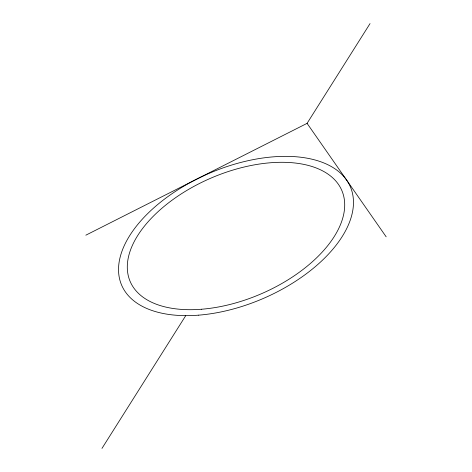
<?xml version="1.0" encoding="UTF-8"?>
<svg xmlns="http://www.w3.org/2000/svg" width="472" height="472" viewBox="0 0 472 472"><rect width="100%" height="100%" fill="white"/><g stroke="black" fill="none" stroke-linecap="round" stroke-linejoin="round"><path stroke-width="0.71" d="M101.97 448.4L185.738 315.65M85.839 235.186L307.077 123.357L370.03 23.6M307.077 123.357L386.161 236.814M198.7 315.154A124.49 68.169 -23.3 0 0 351.121 188.729A124.49 68.169 -23.3 0 0 158.179 204.116A124.49 68.169 -23.3 0 0 198.7 315.154M201.485 309.243A115.197 63.077 -23.3 0 0 342.524 192.257A115.197 63.077 -23.3 0 0 163.99 206.494A115.197 63.077 -23.3 0 0 201.485 309.243"/></g></svg>
